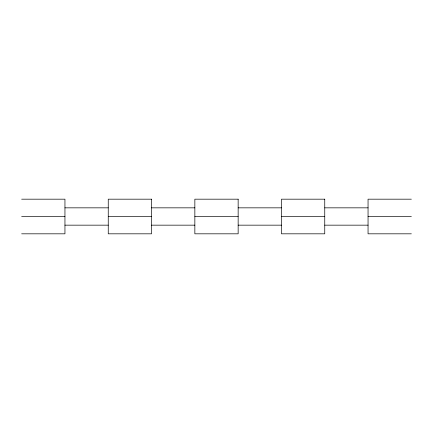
<?xml version="1.0" encoding="UTF-8"?>
<svg xmlns="http://www.w3.org/2000/svg" width="433" height="433" viewBox="0 0 433 433"><rect width="100%" height="100%" fill="white"/><g stroke="black" fill="none" stroke-linecap="round" stroke-linejoin="round"><path stroke-width="0.65" d="M21.65 199.18L64.95 199.18L64.95 233.82L21.65 233.82M411.35 199.18L368.05 199.18L368.05 233.82L411.35 233.82M64.95 207.84L108.25 207.84M151.55 207.84L194.85 207.84M238.15 207.84L281.45 207.84M324.75 207.84L368.05 207.84M21.65 216.5L64.95 216.5M108.25 216.5L151.55 216.5M194.85 216.5L238.15 216.5M281.45 216.5L324.75 216.5M368.05 216.5L411.35 216.5M64.95 225.16L108.25 225.16M151.55 225.16L194.85 225.16M238.15 225.16L281.45 225.16M324.75 225.16L368.05 225.16M151.55 199.18L108.25 199.18L108.25 233.82L151.55 233.82L151.55 199.18M238.15 199.18L194.85 199.18L194.85 233.82L238.15 233.82L238.15 199.18M324.75 199.18L281.45 199.18L281.45 233.82L324.75 233.82L324.75 199.18"/></g></svg>
